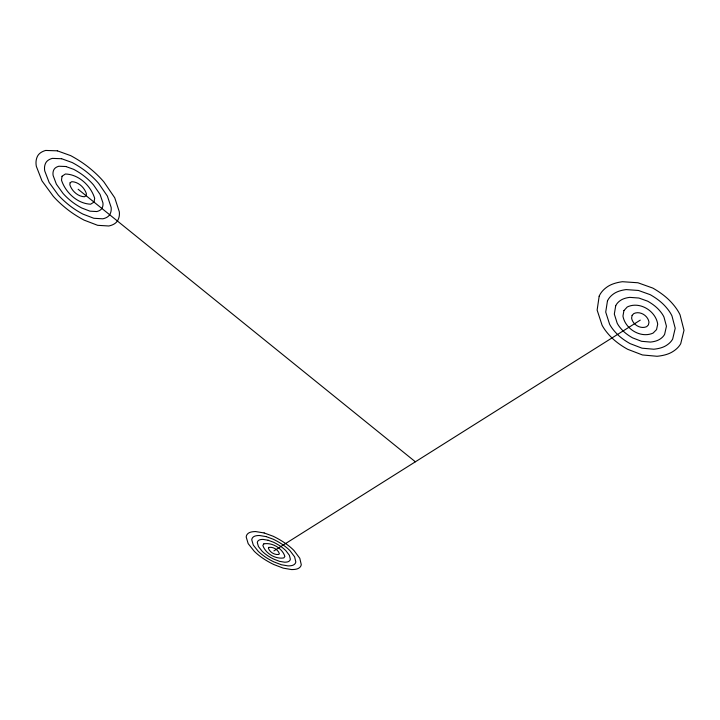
<?xml version="1.0" encoding="UTF-8"?>
<svg xmlns="http://www.w3.org/2000/svg" width="720" height="720" viewBox="0 0 720 720"><rect width="100%" height="100%" fill="white"/><g stroke="black" fill="none" stroke-linecap="round" stroke-linejoin="round"><path stroke-width="1.08" d="M273.879 550.926L640.278 320.13M78.138 189.27L415.377 461.799M62.037 176.256L61.497 180.162C65.475 192.474 77.346 203.625 90.612 204.201L94.005 202.095L94.68 198.333C90.891 185.859 78.813 174.357 65.385 174.006L62.037 176.256M599.175 296.181L597.132 310.086L602.082 325.224A89.802 39.177 16.6 0 0 611.991 337.95A56.556 24.48 17 0 0 627.66 349.29L642.456 354.96L657.045 356.274A56.142 24.291 17.5 0 0 671.94 352.125A88.083 38.403 17.9 0 0 680.724 343.701L684 330.309L680.049 314.829A88.902 39.141 18 0 0 670.284 301.23A60.939 27.018 17.6 0 0 652.806 288.081L637.947 282.771L622.458 281.709A57.906 25.704 17 0 0 607.311 286.821A90.657 39.951 16.6 0 0 599.175 296.181M70.119 182.79L69.831 184.725C71.793 190.908 77.76 196.506 84.411 196.776L86.103 195.705L86.427 193.806C84.501 187.596 78.498 181.872 71.802 181.683L70.119 182.79M607.446 301.005L605.718 312.084L609.597 324.225A71.739 31.32 16.8 0 0 617.526 334.467A45.306 19.656 17.1 0 0 630.108 343.62L642.033 348.183L653.769 349.218A45.045 19.539 17.5 0 0 665.712 345.825A70.641 30.825 17.8 0 0 672.687 339.012L675.207 328.266L671.967 315.909A71.163 31.302 17.8 0 0 664.137 305.1A48.672 21.528 17.5 0 0 650.223 294.678L638.433 290.457L626.112 289.593A46.17 20.439 17.1 0 0 614.016 293.589A72.279 31.815 16.7 0 0 607.446 301.005M615.699 305.811L614.322 314.091L617.184 323.208A53.73 23.481 16.9 0 0 623.115 330.948A34.029 14.805 17.1 0 0 632.601 337.869L641.601 341.316L650.457 342.072A33.885 14.733 17.4 0 0 659.43 339.48A53.109 23.202 17.7 0 0 664.632 334.314L666.441 326.223L663.948 316.98A53.406 23.472 17.7 0 0 658.071 308.925A36.45 16.083 17.5 0 0 647.685 301.185L638.901 298.035L629.721 297.369A34.515 15.246 17.1 0 0 620.658 300.303A54.036 23.76 16.9 0 0 615.699 305.811M623.916 310.599L622.953 316.098C625.158 329.013 640.809 338.616 653.103 333.081L656.541 329.607L657.702 324.189C655.821 310.95 639.684 300.978 627.255 306.972L623.916 310.599M632.115 315.369L631.602 318.114C632.664 324.612 640.557 329.454 646.713 326.637L648.423 324.873L648.981 322.155C647.991 315.576 639.999 310.635 633.798 313.578L632.115 315.369M263.835 543.852L262.854 545.409C265.428 553.455 275.508 559.359 283.824 557.928L284.868 556.425C282.42 548.298 272.178 542.277 263.835 543.852M268.875 547.398L268.371 548.172C269.649 552.204 274.707 555.165 278.865 554.436L279.378 553.68C278.136 549.621 273.042 546.624 268.875 547.398M57.339 150.831L45.693 150.444A53.136 21.393 25.2 0 0 37.431 156.375A82.809 33.417 24.8 0 0 36.351 166.392L41.976 180.855L53.289 196.308A82.026 32.85 24.7 0 0 66.96 209.052A51.876 20.502 24.8 0 0 84.069 220.113L97.65 225.315L108.819 225.99A51.759 20.268 25.1 0 0 117.378 220.977A81.54 31.878 25.5 0 0 119.313 211.815L114.741 197.793L103.923 181.971A82.332 32.4 25.6 0 0 89.946 168.39A56.241 22.392 25.5 0 0 70.695 155.637L57.339 150.831M61.605 158.724L52.335 158.382A42.39 17.019 25.2 0 0 45.693 163.053A66.123 26.586 24.9 0 0 44.757 170.991L49.176 182.529L58.185 194.922A65.619 26.235 24.8 0 0 69.147 205.182A41.589 16.452 24.9 0 0 82.917 214.101L93.843 218.286L102.816 218.808A41.508 16.299 25.1 0 0 109.647 214.731A65.313 25.605 25.4 0 0 111.132 207.333L107.388 196.083L98.694 183.456A65.817 25.947 25.6 0 0 87.534 172.656A44.892 17.865 25.5 0 0 72.216 162.549L61.605 158.724M65.826 166.509L58.896 166.239A31.707 12.69 25.2 0 0 53.892 169.677A49.5 19.836 25 0 0 53.145 175.581L56.394 184.212L63.117 193.527A49.221 19.638 24.9 0 0 71.361 201.267A31.248 12.375 24.9 0 0 81.747 208.008L89.991 211.167L96.75 211.545A31.212 12.285 25.1 0 0 101.853 208.44A49.05 19.287 25.4 0 0 102.915 202.842L100.044 194.373L93.501 184.923A49.329 19.476 25.5 0 0 85.149 176.886A33.597 13.365 25.4 0 0 73.728 169.362L65.826 166.509M264.15 532.953L255.618 531.558A35.874 10.161 21 0 0 248.58 533.097A56.079 15.849 20.9 0 0 246.222 537.084L248.175 543.645L254.25 551.268A55.746 15.66 20.8 0 0 262.566 558.054A35.334 9.855 21 0 0 273.762 564.507L283.194 568.125L291.456 569.556A35.217 9.792 21.1 0 0 298.548 568.305A55.287 15.399 21.3 0 0 301.257 564.624L299.799 558.27L294.012 550.575A55.62 15.588 21.3 0 0 285.624 543.528A37.944 10.701 21.2 0 0 273.285 536.301L264.15 532.953M266.13 536.607L259.326 535.491A28.647 8.091 21 0 0 253.692 536.697A44.793 12.636 20.9 0 0 251.775 539.865L253.296 545.094L258.138 551.196A44.577 12.519 20.9 0 0 264.798 556.65A28.296 7.902 21 0 0 273.789 561.843L281.358 564.741L288 565.893A28.224 7.857 21.1 0 0 293.661 564.867A44.289 12.357 21.2 0 0 295.803 561.897L294.597 556.794L289.944 550.647A44.505 12.474 21.3 0 0 283.239 545.031A30.321 8.541 21.2 0 0 273.402 539.28L266.13 536.607M268.092 540.234L263.007 539.397A21.438 6.048 21.1 0 0 258.777 540.288A33.543 9.45 21 0 0 257.319 542.637L258.435 546.552L262.044 551.133A33.426 9.387 20.9 0 0 267.039 555.237A21.249 5.94 21 0 0 273.807 559.143L279.513 561.339L284.508 562.194A21.204 5.913 21.1 0 0 288.756 561.402A33.255 9.288 21.2 0 0 290.34 559.161L289.404 555.327L285.903 550.719A33.381 9.36 21.2 0 0 280.872 546.516A22.716 6.39 21.2 0 0 273.528 542.232L268.092 540.234"/></g></svg>
